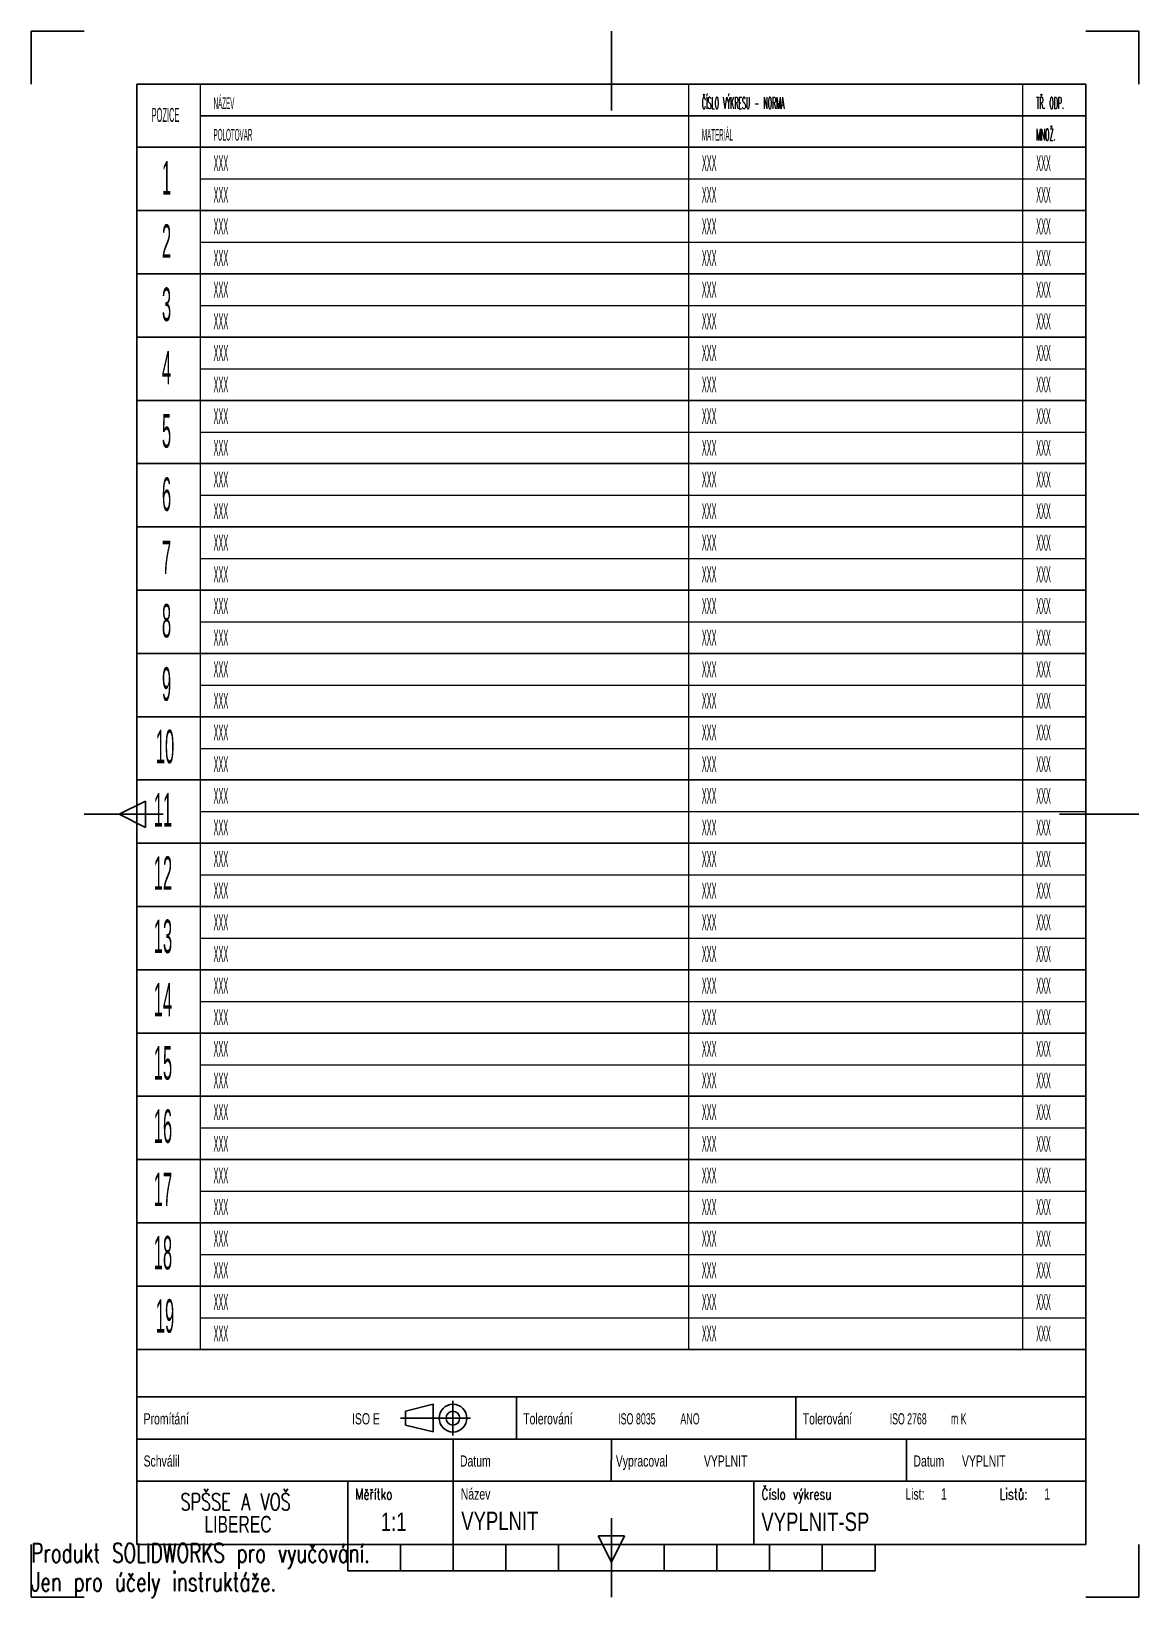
# Paper-space layout 'Kusovník s razítkem' of a CAD drawing. Header units: millimetres. Extents: x 0 to 210, y 0 to 297.
import ezdxf

# ---------------------------------------------------------------- set-up
doc = ezdxf.new("R2010")
doc.units = ezdxf.units.MM
doc.layers.add('1_-_SILNA', color=7, linetype='Continuous', lineweight=25)
doc.layers.add('2_-_SLABA', color=7, linetype='Continuous')
doc.styles.add('SLDTEXTSTYLE10', font='TXT', dxfattribs={"width": 0.7, "bigfont": 'bigfont'})
doc.styles.add('SLDTEXTSTYLE11', font='TXT', dxfattribs={"width": 0.585714})
doc.styles.add('SLDTEXTSTYLE12', font='TXT', dxfattribs={"width": 0.595238})
doc.styles.add('SLDTEXTSTYLE15', font='TXT', dxfattribs={"width": 0.319093})
doc.styles.add('SLDTEXTSTYLE16', font='TXT', dxfattribs={"width": 0.369198})
doc.styles.add('SLDTEXTSTYLE17', font='TXT', dxfattribs={"width": 0.319093, "bigfont": 'bigfont'})
doc.styles.add('SLDTEXTSTYLE8', font='TXT', dxfattribs={"width": 0.7})
doc.styles.add('SLDTEXTSTYLE9', font='TXT', dxfattribs={"width": 0.75})

# ---------------------------------------------------------------- blocks, each defined once
blk = doc.blocks.new('Blok47')
at = {"layer": '2_-_SLABA', "color": 7, "linetype": 'Continuous'}
for p, q in [((1.3, 5.28), (6.55, 6.59)), ((6.55, 1.34), (6.55, 6.59)), ((10.3, 3.96), (10.3, 7.26)), ((13.6, 3.96), (0.32, 3.96)), ((1.3, 2.65), (1.3, 5.28)), ((10.3, 3.96), (10.3, 0.66)), ((1.3, 2.65), (6.55, 1.34))]:
    blk.add_line(p, q, dxfattribs=at)
for radius in [2.63, 1.31]:
    blk.add_circle((10.3, 3.96), radius, dxfattribs=at)

psp = doc.layouts.new('Kusovník s razítkem')

# ---------------------------------------------------------------- linework, layer by layer
at = {"color": 7, "linetype": 'Continuous', "lineweight": 18}
for p, q in [((32.03, 286.93), (32.03, 46.93)), ((124.63, 286.93), (124.63, 46.93)), ((188.03, 286.93), (188.03, 46.93)), ((32.03, 268.93), (200.03, 268.93)), ((32.03, 256.93), (200.03, 256.93)), ((32.03, 244.93), (200.03, 244.93)), ((32.03, 232.93), (200.03, 232.93)), ((32.03, 220.93), (200.03, 220.93)), ((32.03, 208.93), (200.03, 208.93)), ((32.03, 196.93), (200.03, 196.93)), ((32.03, 184.93), (200.03, 184.93)), ((32.03, 172.93), (200.03, 172.93)), ((32.03, 160.93), (200.03, 160.93)), ((32.03, 148.93), (200.03, 148.93)), ((32.03, 136.93), (200.03, 136.93)), ((32.03, 124.93), (200.03, 124.93)), ((32.03, 112.93), (200.03, 112.93)), ((32.03, 100.93), (200.03, 100.93)), ((32.03, 88.93), (200.03, 88.93)), ((32.03, 76.93), (200.03, 76.93)), ((32.03, 64.93), (200.03, 64.93)), ((32.03, 52.93), (200.03, 52.93))]:
    psp.add_line(p, q, dxfattribs=at)
at = {"color": 7, "linetype": 'Continuous', "lineweight": 25}
for p, q in [((20.03, 262.93), (200.03, 262.93)), ((20.03, 250.93), (200.03, 250.93)), ((20.03, 238.93), (200.03, 238.93)), ((20.03, 226.93), (200.03, 226.93)), ((20.03, 214.93), (200.03, 214.93)), ((20.03, 202.93), (200.03, 202.93)), ((20.03, 190.93), (200.03, 190.93)), ((20.03, 178.93), (200.03, 178.93)), ((20.03, 166.93), (200.03, 166.93)), ((20.03, 154.93), (200.03, 154.93)), ((20.03, 142.93), (200.03, 142.93)), ((20.03, 130.93), (200.03, 130.93)), ((20.03, 118.93), (200.03, 118.93)), ((20.03, 106.93), (200.03, 106.93)), ((20.03, 94.93), (200.03, 94.93)), ((20.03, 82.93), (200.03, 82.93)), ((20.03, 70.93), (200.03, 70.93)), ((20.03, 58.93), (200.03, 58.93)), ((20.03, 46.93), (200.03, 46.93))]:
    psp.add_line(p, q, dxfattribs=at)
at = {"layer": '1_-_SILNA', "color": 7, "linetype": 'Continuous'}
for p, q in [((10.03, 296.93), (0.03, 296.93)), ((0.03, 296.93), (0.03, 286.93)), ((200.03, 296.93), (210.03, 296.93)), ((210.03, 296.93), (210.03, 286.93)), ((20.03, 286.93), (200.03, 286.93)), ((20.03, 286.93), (20.03, 106.93)), ((200.03, 286.93), (20.03, 286.93)), ((20.03, 286.93), (20.03, 9.93)), ((200.03, 286.93), (200.03, 106.93)), ((200.03, 9.93), (200.03, 286.93)), ((20.03, 274.93), (200.03, 274.93)), ((20.03, 9.93), (20.03, 81.93)), ((200.03, 81.93), (200.03, 9.93)), ((0.03, -0.07), (0.03, 9.93)), ((200.03, 9.93), (20.03, 9.93)), ((210.03, -0.07), (210.03, 9.93)), ((10.03, -0.07), (0.03, -0.07)), ((200.03, -0.07), (210.03, -0.07))]:
    psp.add_line(p, q, dxfattribs=at)
at = {"layer": '1_-_SILNA'}
for p, q in [((20.03, 29.93), (200.03, 29.93)), ((80.03, 9.93), (80.03, 29.93)), ((60.03, 21.93), (60.03, 9.93)), ((137.03, 21.93), (137.03, 9.93))]:
    psp.add_line(p, q, dxfattribs=at)
at = {"layer": '2_-_SLABA', "color": 7, "linetype": 'Continuous'}
for p, q in [((110.03, 296.93), (110.03, 281.93)), ((16.7, 148.43), (21.7, 150.93)), ((21.7, 150.93), (21.7, 145.93)), ((10.03, 148.43), (25.03, 148.43)), ((21.7, 145.93), (16.7, 148.43)), ((210.03, 148.43), (195.03, 148.43)), ((110.03, -0.07), (110.03, 14.93)), ((160.03, 9.93), (60.03, 9.93)), ((60.03, 9.93), (60.03, 4.93)), ((70.03, 4.93), (70.03, 9.93)), ((80.03, 4.93), (80.03, 9.93)), ((90.03, 4.93), (90.03, 9.93)), ((100.03, 4.93), (100.03, 9.93)), ((107.53, 11.59), (112.53, 11.59)), ((110.03, 6.59), (107.53, 11.59)), ((112.53, 11.59), (110.03, 6.59)), ((110.03, 4.93), (110.03, 9.93)), ((120.03, 4.93), (120.03, 9.93)), ((130.03, 4.93), (130.03, 9.93)), ((140.03, 4.93), (140.03, 9.93)), ((150.03, 4.93), (150.03, 9.93)), ((160.03, 4.93), (160.03, 9.93)), ((160.03, 4.93), (160.03, 9.93)), ((60.03, 4.93), (160.03, 4.93))]:
    psp.add_line(p, q, dxfattribs=at)
at = {"layer": '2_-_SLABA'}
for p, q in [((32.03, 280.93), (200.03, 280.93)), ((20.03, 47.93), (20.03, 9.93)), ((200.03, 47.93), (200.03, 9.93)), ((20.03, 37.93), (200.03, 37.93)), ((92.03, 37.93), (92.03, 29.93)), ((145.03, 37.93), (145.03, 29.93)), ((110.03, 29.93), (110, 21.93)), ((166.03, 29.93), (166.03, 21.93)), ((20.03, 21.93), (199.96, 21.93)), ((20.03, 9.93), (200.03, 9.93))]:
    psp.add_line(p, q, dxfattribs=at)

# ---------------------------------------------------------------- block references
psp.add_blockref('Blok47', (69.69, 29.93), dxfattribs=at)

# ---------------------------------------------------------------- texts
at = {"color": 7, "linetype": 'Continuous', "char_height": 3.633, "attachment_point": 1, "style": 'SLDTEXTSTYLE10'}
for s, insert in [('Produkt SOLIDWORKS pro vyučování.', (0, 10.13)), ('Jen pro účely instruktáže.', (0, 4.68))]:
    psp.add_mtext(s, dxfattribs=dict(at, insert=insert))
at = {"layer": '2_-_SLABA'}
for s, insert, char_height, attachment_point, style in [('POZICE', (22.84, 282.4), 2.646, 1, 'SLDTEXTSTYLE16'), ('NÁZEV', (34.59, 284.42), 2.217, 1, 'SLDTEXTSTYLE15'), ('ČÍSLO VÝKRESU - NORMA', (127.19, 284.42), 2.2167, 1, 'SLDTEXTSTYLE17'), ('TŘ. ODP.', (190.59, 284.42), 2.217, 1, 'SLDTEXTSTYLE17'), ('POLOTOVAR', (34.59, 278.42), 2.217, 1, 'SLDTEXTSTYLE15'), ('MATERIÁL', (127.19, 278.42), 2.217, 1, 'SLDTEXTSTYLE15'), ('MNOŽ.', (190.59, 278.42), 2.217, 1, 'SLDTEXTSTYLE17'), ('XXX', (34.59, 273.43), 3, 1, 'SLDTEXTSTYLE15'), ('XXX', (127.19, 273.43), 3, 1, 'SLDTEXTSTYLE15'), ('XXX', (190.59, 273.43), 3, 1, 'SLDTEXTSTYLE15'), ('1', (24.8, 272.32), 6.35, 1, 'SLDTEXTSTYLE16'), ('XXX', (34.59, 267.43), 3, 1, 'SLDTEXTSTYLE15'), ('XXX', (127.19, 267.43), 3, 1, 'SLDTEXTSTYLE15'), ('XXX', (190.59, 267.43), 3, 1, 'SLDTEXTSTYLE15'), ('2', (24.8, 260.32), 6.35, 1, 'SLDTEXTSTYLE16'), ('XXX', (34.59, 261.43), 3, 1, 'SLDTEXTSTYLE15'), ('XXX', (127.19, 261.43), 3, 1, 'SLDTEXTSTYLE15'), ('XXX', (190.59, 261.43), 3, 1, 'SLDTEXTSTYLE15'), ('XXX', (34.59, 255.43), 3, 1, 'SLDTEXTSTYLE15'), ('XXX', (127.19, 255.43), 3, 1, 'SLDTEXTSTYLE15'), ('XXX', (190.59, 255.43), 3, 1, 'SLDTEXTSTYLE15'), ('3', (24.8, 248.32), 6.35, 1, 'SLDTEXTSTYLE16'), ('XXX', (34.59, 249.43), 3, 1, 'SLDTEXTSTYLE15'), ('XXX', (127.19, 249.43), 3, 1, 'SLDTEXTSTYLE15'), ('XXX', (190.59, 249.43), 3, 1, 'SLDTEXTSTYLE15'), ('XXX', (34.59, 243.43), 3, 1, 'SLDTEXTSTYLE15'), ('XXX', (127.19, 243.43), 3, 1, 'SLDTEXTSTYLE15'), ('XXX', (190.59, 243.43), 3, 1, 'SLDTEXTSTYLE15'), ('4', (24.8, 236.32), 6.35, 1, 'SLDTEXTSTYLE16'), ('XXX', (34.59, 237.43), 3, 1, 'SLDTEXTSTYLE15'), ('XXX', (127.19, 237.43), 3, 1, 'SLDTEXTSTYLE15'), ('XXX', (190.59, 237.43), 3, 1, 'SLDTEXTSTYLE15'), ('XXX', (34.59, 231.43), 3, 1, 'SLDTEXTSTYLE15'), ('XXX', (127.19, 231.43), 3, 1, 'SLDTEXTSTYLE15'), ('XXX', (190.59, 231.43), 3, 1, 'SLDTEXTSTYLE15'), ('5', (24.8, 224.32), 6.35, 1, 'SLDTEXTSTYLE16'), ('XXX', (34.59, 225.43), 3, 1, 'SLDTEXTSTYLE15'), ('XXX', (127.19, 225.43), 3, 1, 'SLDTEXTSTYLE15'), ('XXX', (190.59, 225.43), 3, 1, 'SLDTEXTSTYLE15'), ('XXX', (34.59, 219.43), 3, 1, 'SLDTEXTSTYLE15'), ('XXX', (127.19, 219.43), 3, 1, 'SLDTEXTSTYLE15'), ('XXX', (190.59, 219.43), 3, 1, 'SLDTEXTSTYLE15'), ('6', (24.8, 212.32), 6.35, 1, 'SLDTEXTSTYLE16'), ('XXX', (34.59, 213.43), 3, 1, 'SLDTEXTSTYLE15'), ('XXX', (127.19, 213.43), 3, 1, 'SLDTEXTSTYLE15'), ('XXX', (190.59, 213.43), 3, 1, 'SLDTEXTSTYLE15'), ('XXX', (34.59, 207.43), 3, 1, 'SLDTEXTSTYLE15'), ('XXX', (127.19, 207.43), 3, 1, 'SLDTEXTSTYLE15'), ('XXX', (190.59, 207.43), 3, 1, 'SLDTEXTSTYLE15'), ('7', (24.8, 200.32), 6.35, 1, 'SLDTEXTSTYLE16'), ('XXX', (34.59, 201.43), 3, 1, 'SLDTEXTSTYLE15'), ('XXX', (127.19, 201.43), 3, 1, 'SLDTEXTSTYLE15'), ('XXX', (190.59, 201.43), 3, 1, 'SLDTEXTSTYLE15'), ('XXX', (34.59, 195.43), 3, 1, 'SLDTEXTSTYLE15'), ('XXX', (127.19, 195.43), 3, 1, 'SLDTEXTSTYLE15'), ('XXX', (190.59, 195.43), 3, 1, 'SLDTEXTSTYLE15'), ('8', (24.8, 188.32), 6.35, 1, 'SLDTEXTSTYLE16'), ('XXX', (34.59, 189.43), 3, 1, 'SLDTEXTSTYLE15'), ('XXX', (127.19, 189.43), 3, 1, 'SLDTEXTSTYLE15'), ('XXX', (190.59, 189.43), 3, 1, 'SLDTEXTSTYLE15'), ('XXX', (34.59, 183.43), 3, 1, 'SLDTEXTSTYLE15'), ('XXX', (127.19, 183.43), 3, 1, 'SLDTEXTSTYLE15'), ('XXX', (190.59, 183.43), 3, 1, 'SLDTEXTSTYLE15'), ('9', (24.8, 176.32), 6.35, 1, 'SLDTEXTSTYLE16'), ('XXX', (34.59, 177.43), 3, 1, 'SLDTEXTSTYLE15'), ('XXX', (127.19, 177.43), 3, 1, 'SLDTEXTSTYLE15'), ('XXX', (190.59, 177.43), 3, 1, 'SLDTEXTSTYLE15'), ('XXX', (34.59, 171.43), 3, 1, 'SLDTEXTSTYLE15'), ('XXX', (127.19, 171.43), 3, 1, 'SLDTEXTSTYLE15'), ('XXX', (190.59, 171.43), 3, 1, 'SLDTEXTSTYLE15'), ('10', (23.64, 164.45), 6.35, 1, 'SLDTEXTSTYLE16'), ('XXX', (34.59, 165.43), 3, 1, 'SLDTEXTSTYLE15'), ('XXX', (127.19, 165.43), 3, 1, 'SLDTEXTSTYLE15'), ('XXX', (190.59, 165.43), 3, 1, 'SLDTEXTSTYLE15'), ('XXX', (34.59, 159.43), 3, 1, 'SLDTEXTSTYLE15'), ('XXX', (127.19, 159.43), 3, 1, 'SLDTEXTSTYLE15'), ('XXX', (190.59, 159.43), 3, 1, 'SLDTEXTSTYLE15'), ('11', (23.25, 152.45), 6.35, 1, 'SLDTEXTSTYLE16'), ('XXX', (34.59, 153.43), 3, 1, 'SLDTEXTSTYLE15'), ('XXX', (127.19, 153.43), 3, 1, 'SLDTEXTSTYLE15'), ('XXX', (190.59, 153.43), 3, 1, 'SLDTEXTSTYLE15'), ('XXX', (34.59, 147.43), 3, 1, 'SLDTEXTSTYLE15'), ('XXX', (127.19, 147.43), 3, 1, 'SLDTEXTSTYLE15'), ('XXX', (190.59, 147.43), 3, 1, 'SLDTEXTSTYLE15'), ('12', (23.25, 140.45), 6.35, 1, 'SLDTEXTSTYLE16'), ('XXX', (34.59, 141.43), 3, 1, 'SLDTEXTSTYLE15'), ('XXX', (127.19, 141.43), 3, 1, 'SLDTEXTSTYLE15'), ('XXX', (190.59, 141.43), 3, 1, 'SLDTEXTSTYLE15'), ('XXX', (34.59, 135.43), 3, 1, 'SLDTEXTSTYLE15'), ('XXX', (127.19, 135.43), 3, 1, 'SLDTEXTSTYLE15'), ('XXX', (190.59, 135.43), 3, 1, 'SLDTEXTSTYLE15'), ('13', (23.25, 128.45), 6.35, 1, 'SLDTEXTSTYLE16'), ('XXX', (34.59, 129.43), 3, 1, 'SLDTEXTSTYLE15'), ('XXX', (127.19, 129.43), 3, 1, 'SLDTEXTSTYLE15'), ('XXX', (190.59, 129.43), 3, 1, 'SLDTEXTSTYLE15'), ('XXX', (34.59, 123.43), 3, 1, 'SLDTEXTSTYLE15'), ('XXX', (127.19, 123.43), 3, 1, 'SLDTEXTSTYLE15'), ('XXX', (190.59, 123.43), 3, 1, 'SLDTEXTSTYLE15'), ('14', (23.25, 116.45), 6.35, 1, 'SLDTEXTSTYLE16'), ('XXX', (34.59, 117.43), 3, 1, 'SLDTEXTSTYLE15'), ('XXX', (127.19, 117.43), 3, 1, 'SLDTEXTSTYLE15'), ('XXX', (190.59, 117.43), 3, 1, 'SLDTEXTSTYLE15'), ('XXX', (34.59, 111.43), 3, 1, 'SLDTEXTSTYLE15'), ('XXX', (127.19, 111.43), 3, 1, 'SLDTEXTSTYLE15'), ('XXX', (190.59, 111.43), 3, 1, 'SLDTEXTSTYLE15'), ('15', (23.25, 104.45), 6.35, 1, 'SLDTEXTSTYLE16'), ('XXX', (34.59, 105.43), 3, 1, 'SLDTEXTSTYLE15'), ('XXX', (127.19, 105.43), 3, 1, 'SLDTEXTSTYLE15'), ('XXX', (190.59, 105.43), 3, 1, 'SLDTEXTSTYLE15'), ('XXX', (34.59, 99.43), 3, 1, 'SLDTEXTSTYLE15'), ('XXX', (127.19, 99.43), 3, 1, 'SLDTEXTSTYLE15'), ('XXX', (190.59, 99.43), 3, 1, 'SLDTEXTSTYLE15'), ('16', (23.25, 92.45), 6.35, 1, 'SLDTEXTSTYLE16'), ('XXX', (34.59, 93.43), 3, 1, 'SLDTEXTSTYLE15'), ('XXX', (127.19, 93.43), 3, 1, 'SLDTEXTSTYLE15'), ('XXX', (190.59, 93.43), 3, 1, 'SLDTEXTSTYLE15'), ('XXX', (34.59, 87.43), 3, 1, 'SLDTEXTSTYLE15'), ('XXX', (127.19, 87.43), 3, 1, 'SLDTEXTSTYLE15'), ('XXX', (190.59, 87.43), 3, 1, 'SLDTEXTSTYLE15'), ('17', (23.25, 80.45), 6.35, 1, 'SLDTEXTSTYLE16'), ('XXX', (34.59, 81.43), 3, 1, 'SLDTEXTSTYLE15'), ('XXX', (127.19, 81.43), 3, 1, 'SLDTEXTSTYLE15'), ('XXX', (190.59, 81.43), 3, 1, 'SLDTEXTSTYLE15'), ('XXX', (34.59, 75.43), 3, 1, 'SLDTEXTSTYLE15'), ('XXX', (127.19, 75.43), 3, 1, 'SLDTEXTSTYLE15'), ('XXX', (190.59, 75.43), 3, 1, 'SLDTEXTSTYLE15'), ('18', (23.25, 68.45), 6.35, 1, 'SLDTEXTSTYLE16'), ('XXX', (34.59, 69.43), 3, 1, 'SLDTEXTSTYLE15'), ('XXX', (127.19, 69.43), 3, 1, 'SLDTEXTSTYLE15'), ('XXX', (190.59, 69.43), 3, 1, 'SLDTEXTSTYLE15'), ('XXX', (34.59, 63.43), 3, 1, 'SLDTEXTSTYLE15'), ('XXX', (127.19, 63.43), 3, 1, 'SLDTEXTSTYLE15'), ('XXX', (190.59, 63.43), 3, 1, 'SLDTEXTSTYLE15'), ('19', (23.64, 56.45), 6.35, 1, 'SLDTEXTSTYLE16'), ('XXX', (34.59, 57.43), 3, 1, 'SLDTEXTSTYLE15'), ('XXX', (127.19, 57.43), 3, 1, 'SLDTEXTSTYLE15'), ('XXX', (190.59, 57.43), 3, 1, 'SLDTEXTSTYLE15'), ('XXX', (34.59, 51.43), 3, 1, 'SLDTEXTSTYLE15'), ('XXX', (127.19, 51.43), 3, 1, 'SLDTEXTSTYLE15'), ('XXX', (190.59, 51.43), 3, 1, 'SLDTEXTSTYLE15'), ('Promítání', (21.32, 34.82), 2.117, 1, 'SLDTEXTSTYLE8'), ('ISO E', (60.85, 34.82), 2.117, 1, 'SLDTEXTSTYLE8'), ('Tolerování', (93.32, 34.82), 2.117, 1, 'SLDTEXTSTYLE8'), ('ISO 8035          ANO', (111.32, 34.82), 2.1167, 1, 'SLDTEXTSTYLE12'), ('Tolerování', (146.32, 34.82), 2.117, 1, 'SLDTEXTSTYLE8'), ('ISO 2768          m K', (162.82, 34.82), 2.1167, 1, 'SLDTEXTSTYLE11'), ('Schválil', (21.32, 26.82), 2.117, 1, 'SLDTEXTSTYLE8'), ('Datum', (81.32, 26.82), 2.117, 1, 'SLDTEXTSTYLE8'), ('Vypracoval', (110.88, 26.82), 2.117, 1, 'SLDTEXTSTYLE8'), ('VYPLNIT', (127.58, 26.82), 2.117, 1, 'SLDTEXTSTYLE8'), ('Datum', (167.32, 26.82), 2.117, 1, 'SLDTEXTSTYLE8'), ('VYPLNIT', (176.52, 26.82), 2.117, 1, 'SLDTEXTSTYLE8'), ('Číslo výkresu', (138.47, 20.55), 2.1167, 1, 'SLDTEXTSTYLE10'), ('SPŠSE A VOŠ', (38.78, 19.6), 3.175, 2, 'SLDTEXTSTYLE10'), ('Měřítko', (61.47, 20.55), 2.117, 1, 'SLDTEXTSTYLE10'), ('Název', (81.47, 20.55), 2.117, 1, 'SLDTEXTSTYLE8'), ('List:', (165.78, 20.55), 2.117, 1, 'SLDTEXTSTYLE8'), ('1', (172.54, 20.55), 2.12, 1, 'SLDTEXTSTYLE8'), ('Listů:', (183.66, 20.55), 2.117, 1, 'SLDTEXTSTYLE10'), ('1', (192.12, 20.55), 2.12, 1, 'SLDTEXTSTYLE8'), ('LIBEREC', (39.23, 15.36), 3.175, 2, 'SLDTEXTSTYLE8'), ('1:1', (66.3, 15.99), 3.5, 1, 'SLDTEXTSTYLE9'), ('VYPLNIT', (81.56, 16.15), 3.5, 1, 'SLDTEXTSTYLE9'), ('VYPLNIT-SP', (138.47, 15.99), 3.5, 1, 'SLDTEXTSTYLE9')]:
    psp.add_mtext(s, dxfattribs=dict(at, insert=insert, char_height=char_height, attachment_point=attachment_point, style=style))

doc.saveas('drawing.dxf')
